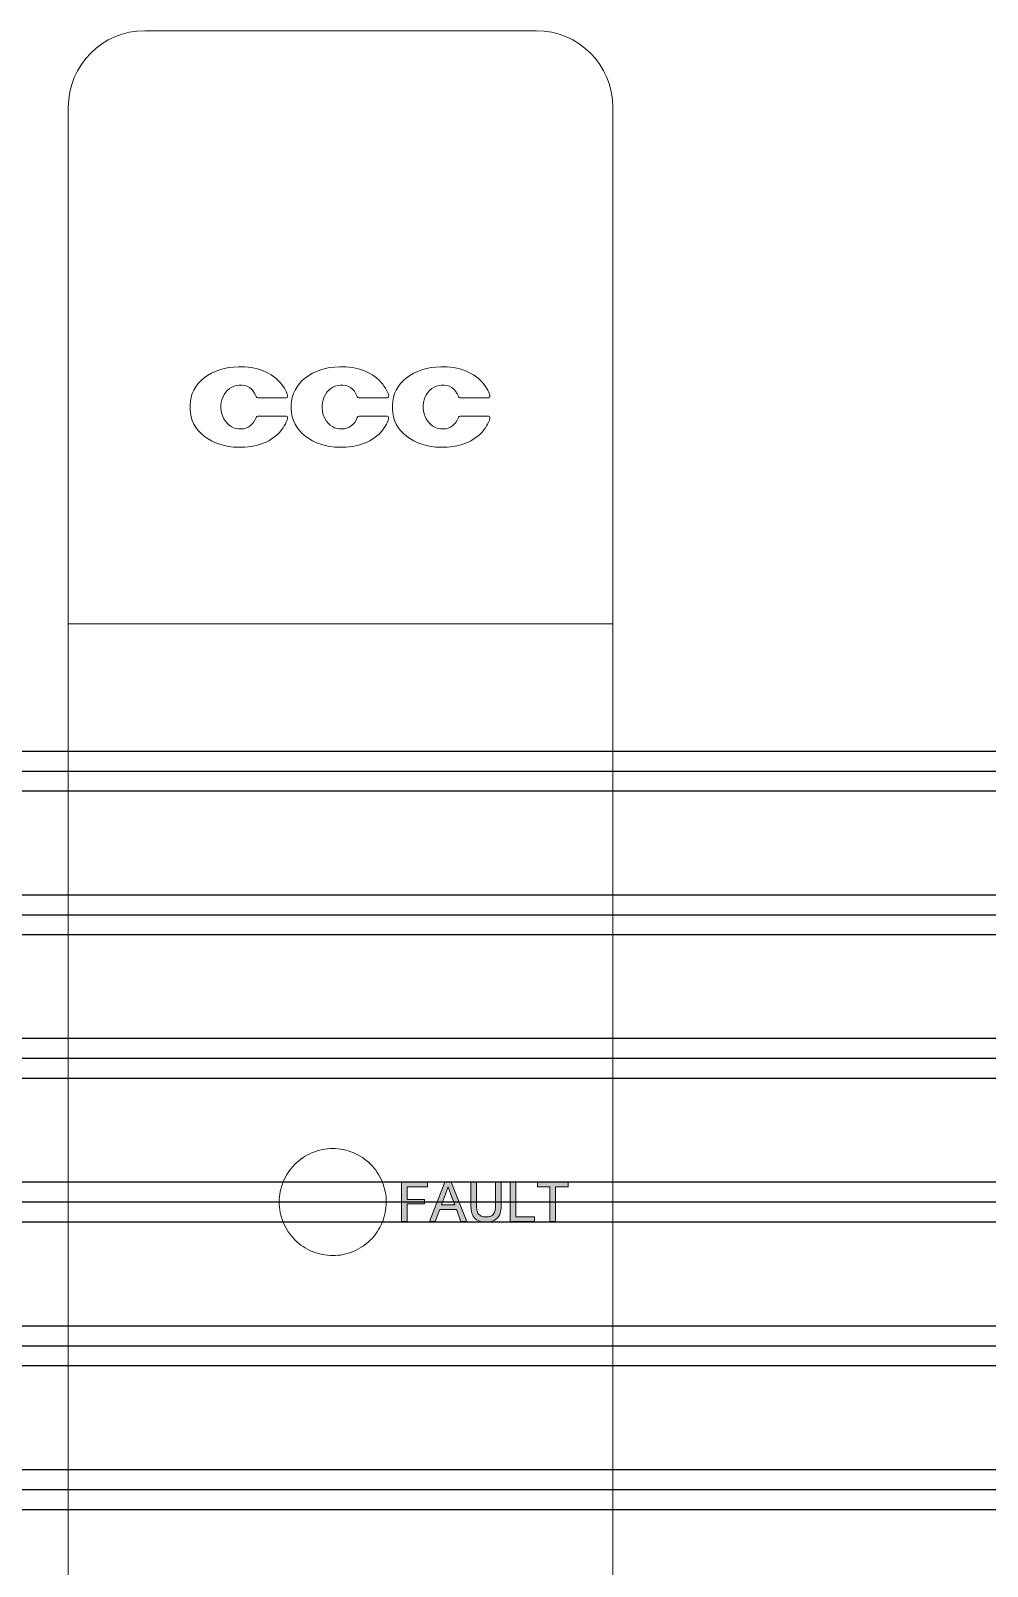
# Model space of a CAD drawing. Header units: millimetres. Extents: x 661 to 1125, y 84 to 277.
# Drawn here: x 1062.7 to 1094, y 208.6 to 258.9 of the extents above; entities that cross this region are included whole.
import ezdxf

# ---------------------------------------------------------------- set-up
doc = ezdxf.new("R2010")
doc.units = ezdxf.units.MM

# ---------------------------------------------------------------- blocks, each defined once
blk = doc.blocks.new('D')
h = blk.add_hatch(color=256)
h.paths.add_polyline_path([(1078.533, 221.21), (1078.352, 221.21), (1078.352, 219.926), (1079.142, 219.926), (1079.142, 220.074), (1078.533, 220.074)])
edge = h.paths.add_edge_path()
edge.add_line((1077.875, 221.21), (1077.875, 220.48))
edge.add_spline(control_points=[(1077.875, 220.48), (1077.874, 220.429), (1077.872, 220.379), (1077.858, 220.278), (1077.846, 220.228), (1077.793, 220.142), (1077.748, 220.111), (1077.653, 220.079), (1077.602, 220.075), (1077.551, 220.074)], knot_values=[0, 0, 0, 0, 0.25, 0.25, 0.5, 0.5, 0.75, 0.75, 1, 1, 1, 1], degree=3, periodic=0)
edge.add_spline(control_points=[(1077.551, 220.074), (1077.502, 220.076), (1077.452, 220.082), (1077.363, 220.121), (1077.324, 220.153), (1077.273, 220.237), (1077.262, 220.286), (1077.251, 220.383), (1077.25, 220.431), (1077.249, 220.48)], knot_values=[0, 0, 0, 0, 0.25, 0.25, 0.5, 0.5, 0.75, 0.75, 1, 1, 1, 1], degree=3, periodic=0)
edge.add_line((1077.249, 220.48), (1077.249, 221.21))
edge.add_line((1077.249, 221.21), (1077.068, 221.21))
edge.add_line((1077.068, 221.21), (1077.068, 220.472))
edge.add_spline(control_points=[(1077.068, 220.472), (1077.069, 220.399), (1077.072, 220.327), (1077.1, 220.184), (1077.125, 220.113), (1077.217, 220.002), (1077.282, 219.962), (1077.42, 219.917), (1077.492, 219.911), (1077.565, 219.91)], knot_values=[0, 0, 0, 0, 0.25, 0.25, 0.5, 0.5, 0.75, 0.75, 1, 1, 1, 1], degree=3, periodic=0)
edge.add_spline(control_points=[(1077.565, 219.91), (1077.637, 219.911), (1077.709, 219.918), (1077.845, 219.965), (1077.906, 220.007), (1077.999, 220.116), (1078.025, 220.187), (1078.052, 220.328), (1078.055, 220.4), (1078.056, 220.472)], knot_values=[0, 0, 0, 0, 0.25, 0.25, 0.5, 0.5, 0.75, 0.75, 1, 1, 1, 1], degree=3, periodic=0)
edge.add_line((1078.056, 220.472), (1078.056, 221.21))
edge.add_line((1078.056, 221.21), (1077.875, 221.21))
h.paths.add_polyline_path([(1080.245, 221.21), (1079.241, 221.21), (1079.241, 221.062), (1079.653, 221.062), (1079.653, 219.926), (1079.834, 219.926), (1079.834, 221.062), (1080.245, 221.062)])
h.paths.add_polyline_path([(1074.977, 220.502), (1075.553, 220.502), (1075.553, 220.651), (1074.977, 220.651), (1074.977, 221.062), (1075.652, 221.062), (1075.652, 221.21), (1074.796, 221.21), (1074.796, 219.926), (1074.977, 219.926)])
h.paths.add_polyline_path([(1076.421, 221.21), (1076.217, 221.21), (1075.707, 219.926), (1075.899, 219.926), (1076.045, 220.321), (1076.593, 220.321), (1076.739, 219.926), (1076.931, 219.926)])
edge = h.paths.add_edge_path(flags=16)
edge.add_line((1076.1, 220.47), (1076.231, 220.825))
edge.add_spline(control_points=[(1076.231, 220.825), (1076.241, 220.844), (1076.25, 220.863), (1076.259, 220.882), (1076.268, 220.901), (1076.275, 220.921), (1076.283, 220.941), (1076.298, 220.98), (1076.309, 221.021), (1076.319, 221.062)], knot_values=[0, 0, 0, 0, 0.000063, 0.000063, 0.000063, 0.000127, 0.000127, 0.000127, 0.000254, 0.000254, 0.000254, 0.000254], degree=3, periodic=0)
edge.add_spline(control_points=[(1076.319, 221.062), (1076.327, 221.041), (1076.335, 221.02), (1076.343, 220.998), (1076.35, 220.977), (1076.358, 220.956), (1076.366, 220.935), (1076.374, 220.913), (1076.382, 220.892), (1076.39, 220.871), (1076.398, 220.85), (1076.406, 220.828), (1076.413, 220.807)], knot_values=[0, 0, 0, 0, 0.000068, 0.000068, 0.000068, 0.000136, 0.000136, 0.000136, 0.000204, 0.000204, 0.000204, 0.000272, 0.000272, 0.000272, 0.000272], degree=3, periodic=0)
edge.add_line((1076.413, 220.807), (1076.538, 220.47))
edge.add_line((1076.538, 220.47), (1076.1, 220.47))
at = {"color": 4, "linetype": 'Continuous', "lineweight": 15}
for p, q in [((1066.398, 258.88), (1079.208, 258.88)), ((1063.898, 239.48), (1063.898, 256.38)), ((1081.708, 256.38), (1081.708, 239.48)), ((1069.563, 247.885), (1069.469, 247.885)), ((1072.871, 247.885), (1072.777, 247.885)), ((1076.179, 247.885), (1076.086, 247.885)), ((1070.1, 246.874), (1071.036, 246.874)), ((1073.408, 246.874), (1074.344, 246.874)), ((1076.717, 246.874), (1077.653, 246.874)), ((1067.883, 246.634), (1067.883, 246.504)), ((1071.031, 246.267), (1070.1, 246.267)), ((1071.192, 246.634), (1071.192, 246.504)), ((1074.34, 246.267), (1073.408, 246.267)), ((1074.5, 246.634), (1074.5, 246.504)), ((1077.648, 246.267), (1076.717, 246.267)), ((1069.469, 245.253), (1069.563, 245.253)), ((1072.777, 245.253), (1072.871, 245.253)), ((1076.086, 245.253), (1076.179, 245.253)), ((1063.898, 239.48), (1063.898, 107.586)), ((1081.708, 239.48), (1063.898, 239.48)), ((1081.708, 239.48), (1081.708, 107.586)), ((1075.652, 221.21), (1074.796, 221.21)), ((1074.796, 221.21), (1074.796, 219.926)), ((1074.977, 221.062), (1075.652, 221.062)), ((1074.977, 220.651), (1074.977, 221.062)), ((1075.652, 221.062), (1075.652, 221.21)), ((1076.217, 221.21), (1075.707, 219.926)), ((1076.421, 221.21), (1076.217, 221.21)), ((1076.931, 219.926), (1076.421, 221.21)), ((1077.068, 221.21), (1077.068, 220.472)), ((1077.249, 221.21), (1077.068, 221.21)), ((1077.249, 220.48), (1077.249, 221.21)), ((1078.056, 221.21), (1077.875, 221.21)), ((1077.875, 221.21), (1077.875, 220.48)), ((1078.056, 220.472), (1078.056, 221.21)), ((1078.352, 221.21), (1078.352, 219.926)), ((1078.533, 221.21), (1078.352, 221.21)), ((1078.533, 220.074), (1078.533, 221.21)), ((1079.241, 221.21), (1079.241, 221.062)), ((1080.245, 221.21), (1079.241, 221.21)), ((1079.241, 221.062), (1079.653, 221.062)), ((1079.653, 221.062), (1079.653, 219.926)), ((1079.834, 219.926), (1079.834, 221.062)), ((1079.834, 221.062), (1080.245, 221.062)), ((1080.245, 221.062), (1080.245, 221.21)), ((1075.553, 220.651), (1074.977, 220.651)), ((1075.553, 220.502), (1075.553, 220.651)), ((1076.1, 220.47), (1076.231, 220.825)), ((1076.413, 220.807), (1076.538, 220.47)), ((1074.977, 219.926), (1074.977, 220.502)), ((1074.977, 220.502), (1075.553, 220.502)), ((1075.899, 219.926), (1076.045, 220.321)), ((1076.045, 220.321), (1076.593, 220.321)), ((1076.538, 220.47), (1076.1, 220.47)), ((1076.593, 220.321), (1076.739, 219.926)), ((1079.142, 220.074), (1078.533, 220.074)), ((1079.142, 219.926), (1079.142, 220.074)), ((1074.796, 219.926), (1074.977, 219.926)), ((1075.707, 219.926), (1075.899, 219.926)), ((1076.739, 219.926), (1076.931, 219.926)), ((1078.352, 219.926), (1079.142, 219.926)), ((1079.653, 219.926), (1079.834, 219.926))]:
    blk.add_line(p, q, dxfattribs=at)
for p, q in [((1011.415, 235.31), (1125.244, 235.31)), ((1011.415, 234.66), (1125.244, 234.66)), ((1011.415, 234.01), (1125.244, 234.01)), ((1011.415, 230.611), (1125.244, 230.611)), ((1011.415, 229.961), (1125.244, 229.961)), ((1011.415, 229.311), (1125.244, 229.311)), ((950.804, 225.92), (1125.244, 225.92)), ((950.804, 225.27), (1125.244, 225.27)), ((950.804, 224.62), (1125.244, 224.62)), ((950.807, 221.219), (1125.244, 221.219)), ((950.807, 220.569), (1125.244, 220.569)), ((950.807, 219.919), (1125.244, 219.919)), ((1011.415, 216.511), (1125.244, 216.511)), ((1011.415, 215.861), (1125.244, 215.861)), ((1011.415, 215.211), (1125.244, 215.211)), ((1011.415, 211.811), (1125.244, 211.811)), ((1011.415, 211.161), (1125.244, 211.161)), ((1011.415, 210.511), (1125.244, 210.511))]:
    blk.add_line(p, q)
for centre, radius, start, end in [((1066.398, 256.38), 2.5, 90, 180), ((1079.208, 256.38), 2.5, 0, 90), ((1069.979, 246.575), 1.158, 20.8265, 35.2962), ((1073.287, 246.575), 1.158, 20.8265, 35.2962), ((1076.596, 246.575), 1.158, 20.8265, 35.2962), ((1070.1, 246.94), 0.0654, 199.489, 270), ((1071.031, 246.909), 0.0352, 277.3015, 343.4211), ((1070.885, 246.934), 0.184, 348.973, 16.5097), ((1073.408, 246.94), 0.0654, 199.489, 270), ((1074.34, 246.909), 0.0352, 277.3016, 343.4212), ((1074.193, 246.934), 0.184, 348.973, 16.5097), ((1076.717, 246.94), 0.0654, 199.489, 270), ((1077.648, 246.909), 0.0352, 277.3016, 343.4212), ((1077.501, 246.934), 0.184, 348.973, 16.5097), ((1070.1, 246.202), 0.0654, 90, 160.511), ((1069.988, 246.555), 1.146, 324.7288, 338.7481), ((1071.031, 246.232), 0.0352, 9.7934, 90), ((1070.885, 246.207), 0.184, 338.7481, 9.7934), ((1073.408, 246.202), 0.0654, 90, 160.511), ((1073.297, 246.555), 1.146, 324.7288, 338.7481), ((1074.34, 246.232), 0.0352, 9.7934, 90), ((1074.193, 246.207), 0.184, 338.7481, 9.7934), ((1076.717, 246.202), 0.0654, 90, 160.511), ((1076.605, 246.555), 1.146, 324.7288, 338.7481), ((1077.648, 246.232), 0.0352, 9.7934, 90), ((1077.501, 246.207), 0.184, 338.7481, 9.7934)]:
    blk.add_arc(centre, radius, start, end, dxfattribs=at)
for centre, major_axis, ratio, start_param, end_param in [((1069.531, 246.585), (-1.645, 0.129), 0.786632, 4.812033, 6.34497), ((1069.441, 246.583), (1.643, 0.245), 0.778144, 0.342748, 1.381332), ((1072.84, 246.585), (-1.645, 0.129), 0.786632, 4.812033, 6.34497), ((1072.749, 246.583), (1.643, 0.245), 0.778144, 0.342748, 1.381332), ((1076.148, 246.585), (-1.645, 0.129), 0.786632, 4.812033, 6.34497), ((1076.057, 246.583), (1.643, 0.245), 0.778144, 0.342748, 1.381332), ((1069.51, 246.569), (0.004, -0.717), 0.865801, 3.181026, 6.328574), ((1069.454, 246.569), (-0.283, -0.682), 0.818438, 2.404042, 3.565686), ((1072.818, 246.569), (0.004, -0.717), 0.865801, 3.181026, 6.328574), ((1072.762, 246.569), (-0.283, -0.682), 0.818438, 2.404042, 3.565686), ((1076.127, 246.569), (0.004, -0.717), 0.865801, 3.181026, 6.328574), ((1076.071, 246.569), (-0.283, -0.682), 0.818438, 2.404042, 3.565686), ((1069.531, 246.553), (1.645, 0.129), 0.786632, 3.079808, 4.612745), ((1069.454, 246.573), (0.283, -0.682), 0.818438, 5.955155, 7.020736), ((1072.84, 246.553), (1.645, 0.129), 0.786632, 3.079808, 4.612745), ((1072.762, 246.573), (0.283, -0.682), 0.818438, 5.955155, 7.020736), ((1076.148, 246.553), (1.645, 0.129), 0.786632, 3.079808, 4.612745), ((1076.071, 246.573), (0.283, -0.682), 0.818438, 5.955155, 7.020736), ((1069.441, 246.554), (-1.643, 0.245), 0.778144, 1.760261, 2.798844), ((1072.749, 246.554), (-1.643, 0.245), 0.778144, 1.760261, 2.798844), ((1076.057, 246.554), (-1.643, 0.245), 0.778144, 1.760261, 2.798844)]:
    blk.add_ellipse(centre, major_axis=major_axis, ratio=ratio, start_param=start_param, end_param=end_param, dxfattribs=at)
for points, knots in [([(1074.298, 220.562), (1074.298, 220.678), (1074.287, 220.792), (1074.242, 221.015), (1074.208, 221.126), (1074.121, 221.338), (1074.067, 221.439), (1073.94, 221.629), (1073.866, 221.719), (1073.624, 221.961), (1073.429, 222.092), (1073.007, 222.266), (1072.777, 222.312), (1072.435, 222.312), (1072.319, 222.301), (1072.094, 222.256), (1071.985, 222.223), (1071.773, 222.136), (1071.671, 222.081), (1071.481, 221.954), (1071.393, 221.882), (1071.229, 221.719), (1071.157, 221.63), (1071.03, 221.44), (1070.975, 221.338), (1070.887, 221.126), (1070.854, 221.017), (1070.809, 220.793), (1070.798, 220.677), (1070.798, 220.334), (1070.844, 220.104), (1071.018, 219.683), (1071.148, 219.488), (1071.39, 219.245), (1071.48, 219.171), (1071.67, 219.044), (1071.77, 218.99), (1071.982, 218.902), (1072.093, 218.868), (1072.317, 218.824), (1072.431, 218.812), (1072.777, 218.812), (1073.004, 218.857), (1073.323, 218.989), (1073.423, 219.043), (1073.613, 219.169), (1073.704, 219.243), (1073.946, 219.485), (1074.077, 219.68), (1074.251, 220.101), (1074.298, 220.331), (1074.298, 220.562)], [0, 0, 0, 0, 0.03125, 0.03125, 0.0625, 0.0625, 0.09375, 0.09375, 0.125, 0.125, 0.1875, 0.1875, 0.25, 0.25, 0.28125, 0.28125, 0.3125, 0.3125, 0.34375, 0.34375, 0.375, 0.375, 0.40625, 0.40625, 0.4375, 0.4375, 0.46875, 0.46875, 0.5, 0.5, 0.5625, 0.5625, 0.625, 0.625, 0.65625, 0.65625, 0.6875, 0.6875, 0.71875, 0.71875, 0.75, 0.75, 0.8125, 0.8125, 0.84375, 0.84375, 0.875, 0.875, 0.9375, 0.9375, 1, 1, 1, 1]), ([(1076.231, 220.825), (1076.241, 220.844), (1076.25, 220.863), (1076.259, 220.882), (1076.268, 220.901), (1076.275, 220.921), (1076.283, 220.941), (1076.298, 220.98), (1076.309, 221.021), (1076.319, 221.062)], [0, 0, 0, 0, 0.0000634621, 0.0000634621, 0.0000634621, 0.000126978, 0.000126978, 0.000126978, 0.0002538354, 0.0002538354, 0.0002538354, 0.0002538354]), ([(1076.319, 221.062), (1076.327, 221.041), (1076.335, 221.02), (1076.343, 220.998), (1076.35, 220.977), (1076.358, 220.956), (1076.366, 220.935), (1076.374, 220.913), (1076.382, 220.892), (1076.39, 220.871), (1076.398, 220.85), (1076.406, 220.828), (1076.413, 220.807)], [0, 0, 0, 0, 0.0000680428, 0.0000680428, 0.0000680428, 0.0001360817, 0.0001360817, 0.0001360817, 0.000204123, 0.000204123, 0.000204123, 0.0002721642, 0.0002721642, 0.0002721642, 0.0002721642]), ([(1077.068, 220.472), (1077.069, 220.399), (1077.072, 220.327), (1077.1, 220.184), (1077.125, 220.113), (1077.217, 220.002), (1077.282, 219.962), (1077.42, 219.917), (1077.492, 219.911), (1077.565, 219.91)], [0, 0, 0, 0, 0.25, 0.25, 0.5, 0.5, 0.75, 0.75, 1, 1, 1, 1]), ([(1077.551, 220.074), (1077.502, 220.076), (1077.452, 220.082), (1077.363, 220.121), (1077.324, 220.153), (1077.273, 220.237), (1077.262, 220.286), (1077.251, 220.383), (1077.25, 220.431), (1077.249, 220.48)], [0, 0, 0, 0, 0.25, 0.25, 0.5, 0.5, 0.75, 0.75, 1, 1, 1, 1]), ([(1077.875, 220.48), (1077.874, 220.429), (1077.872, 220.379), (1077.858, 220.278), (1077.846, 220.228), (1077.793, 220.142), (1077.748, 220.111), (1077.653, 220.079), (1077.602, 220.075), (1077.551, 220.074)], [0, 0, 0, 0, 0.25, 0.25, 0.5, 0.5, 0.75, 0.75, 1, 1, 1, 1]), ([(1077.565, 219.91), (1077.637, 219.911), (1077.709, 219.918), (1077.845, 219.965), (1077.906, 220.007), (1077.999, 220.116), (1078.025, 220.187), (1078.052, 220.328), (1078.055, 220.4), (1078.056, 220.472)], [0, 0, 0, 0, 0.25, 0.25, 0.5, 0.5, 0.75, 0.75, 1, 1, 1, 1])]:
    blk.add_open_spline(points, degree=3, knots=knots, dxfattribs=at)

msp = doc.modelspace()

# ---------------------------------------------------------------- block references
msp.add_blockref('D', (0, 0))

doc.saveas('drawing.dxf')
